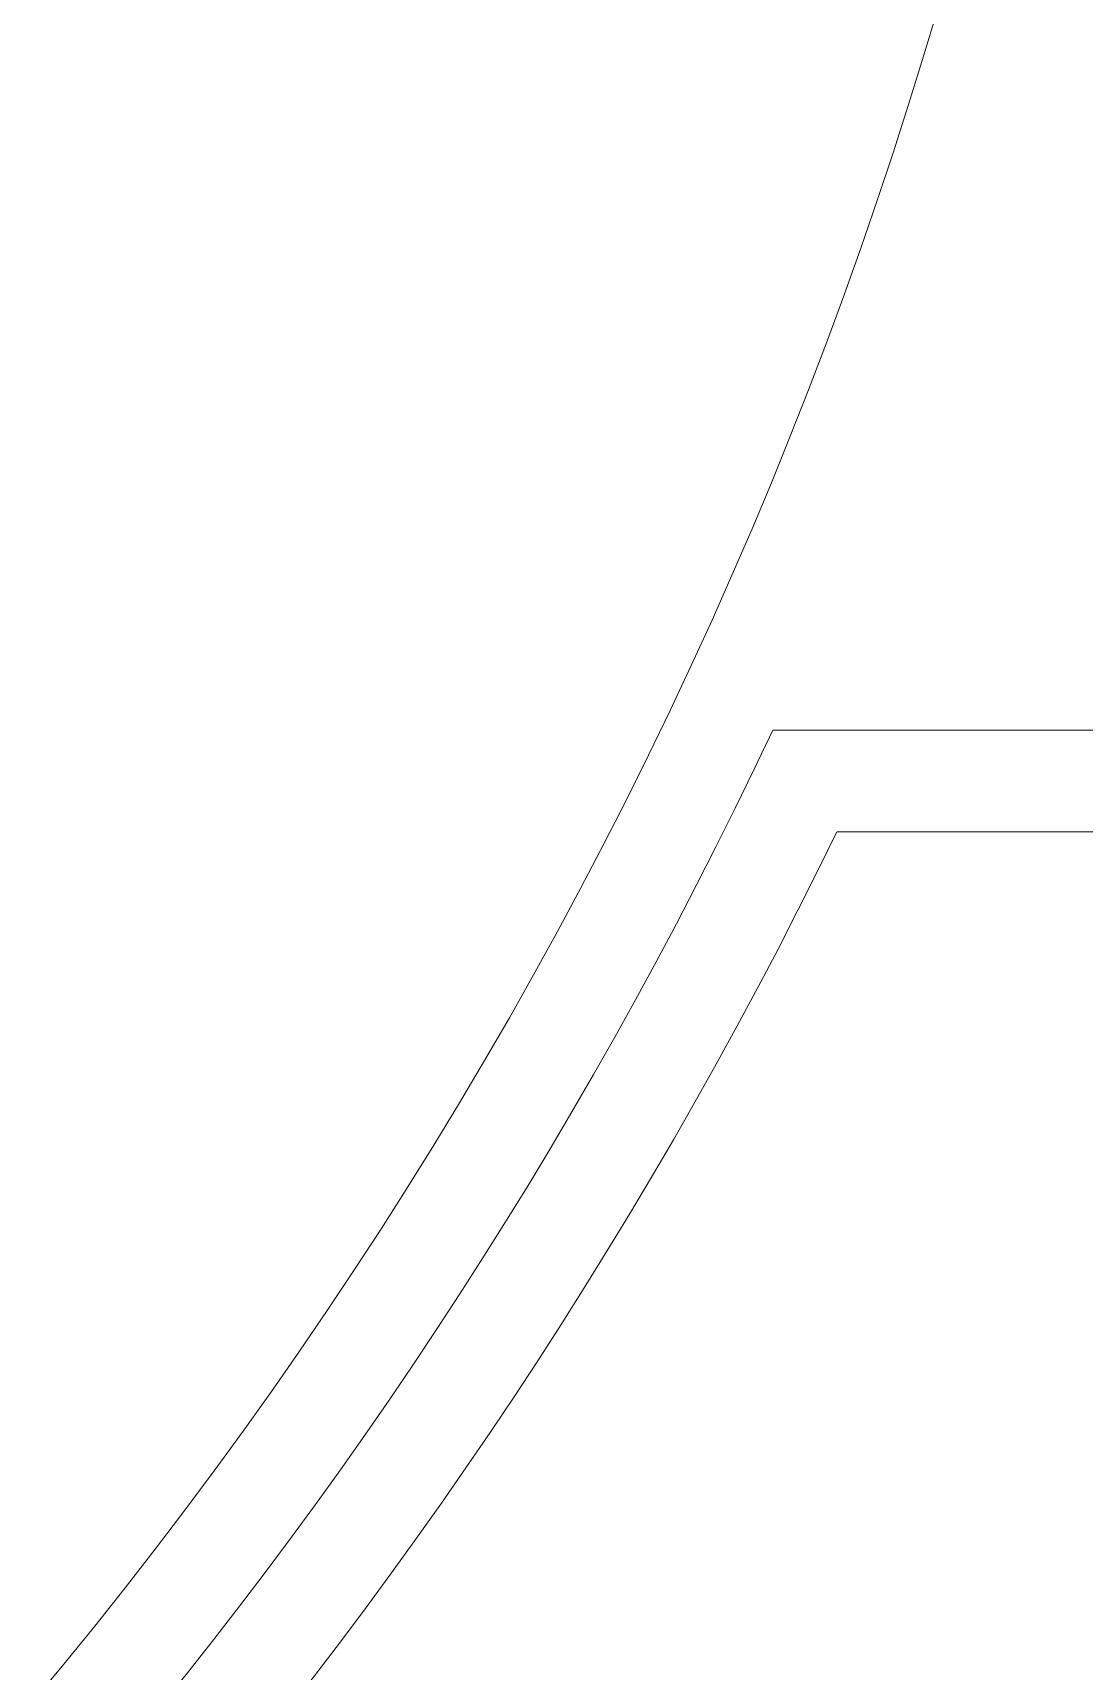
# Model space of a CAD drawing. Header units: millimetres. Extents: x 469 to 651, y 431 to 523.
# Drawn here: x 576.173 to 577.207, y 490.304 to 491.914 of the extents above; entities that cross this region are included whole.
import ezdxf

# ---------------------------------------------------------------- set-up
doc = ezdxf.new("R2010")
doc.units = ezdxf.units.MM

msp = doc.modelspace()

# ---------------------------------------------------------------- linework, layer by layer
at = {"color": 7, "linetype": 'Continuous', "lineweight": 15}
for p, q in [((576.901, 491.2289), (578.7477, 491.2289)), ((578.3477, 491.2289), (576.901, 491.2289)), ((578.3477, 491.1289), (576.964, 491.1289))]:
    msp.add_line(p, q, dxfattribs=at)
for radius, start, end in [(4.6, 193.8352, 349.3515), (4.6, 193.8352, 349.3515), (4.7, 205.1843, 334.8157), (4.7, 205.1843, 334.8157), (4.8, 205.9445, 334.0555), (4.8, 205.9445, 334.0555)]:
    msp.add_arc((572.6477, 493.2289), radius, start, end, dxfattribs=at)

doc.saveas('drawing.dxf')
